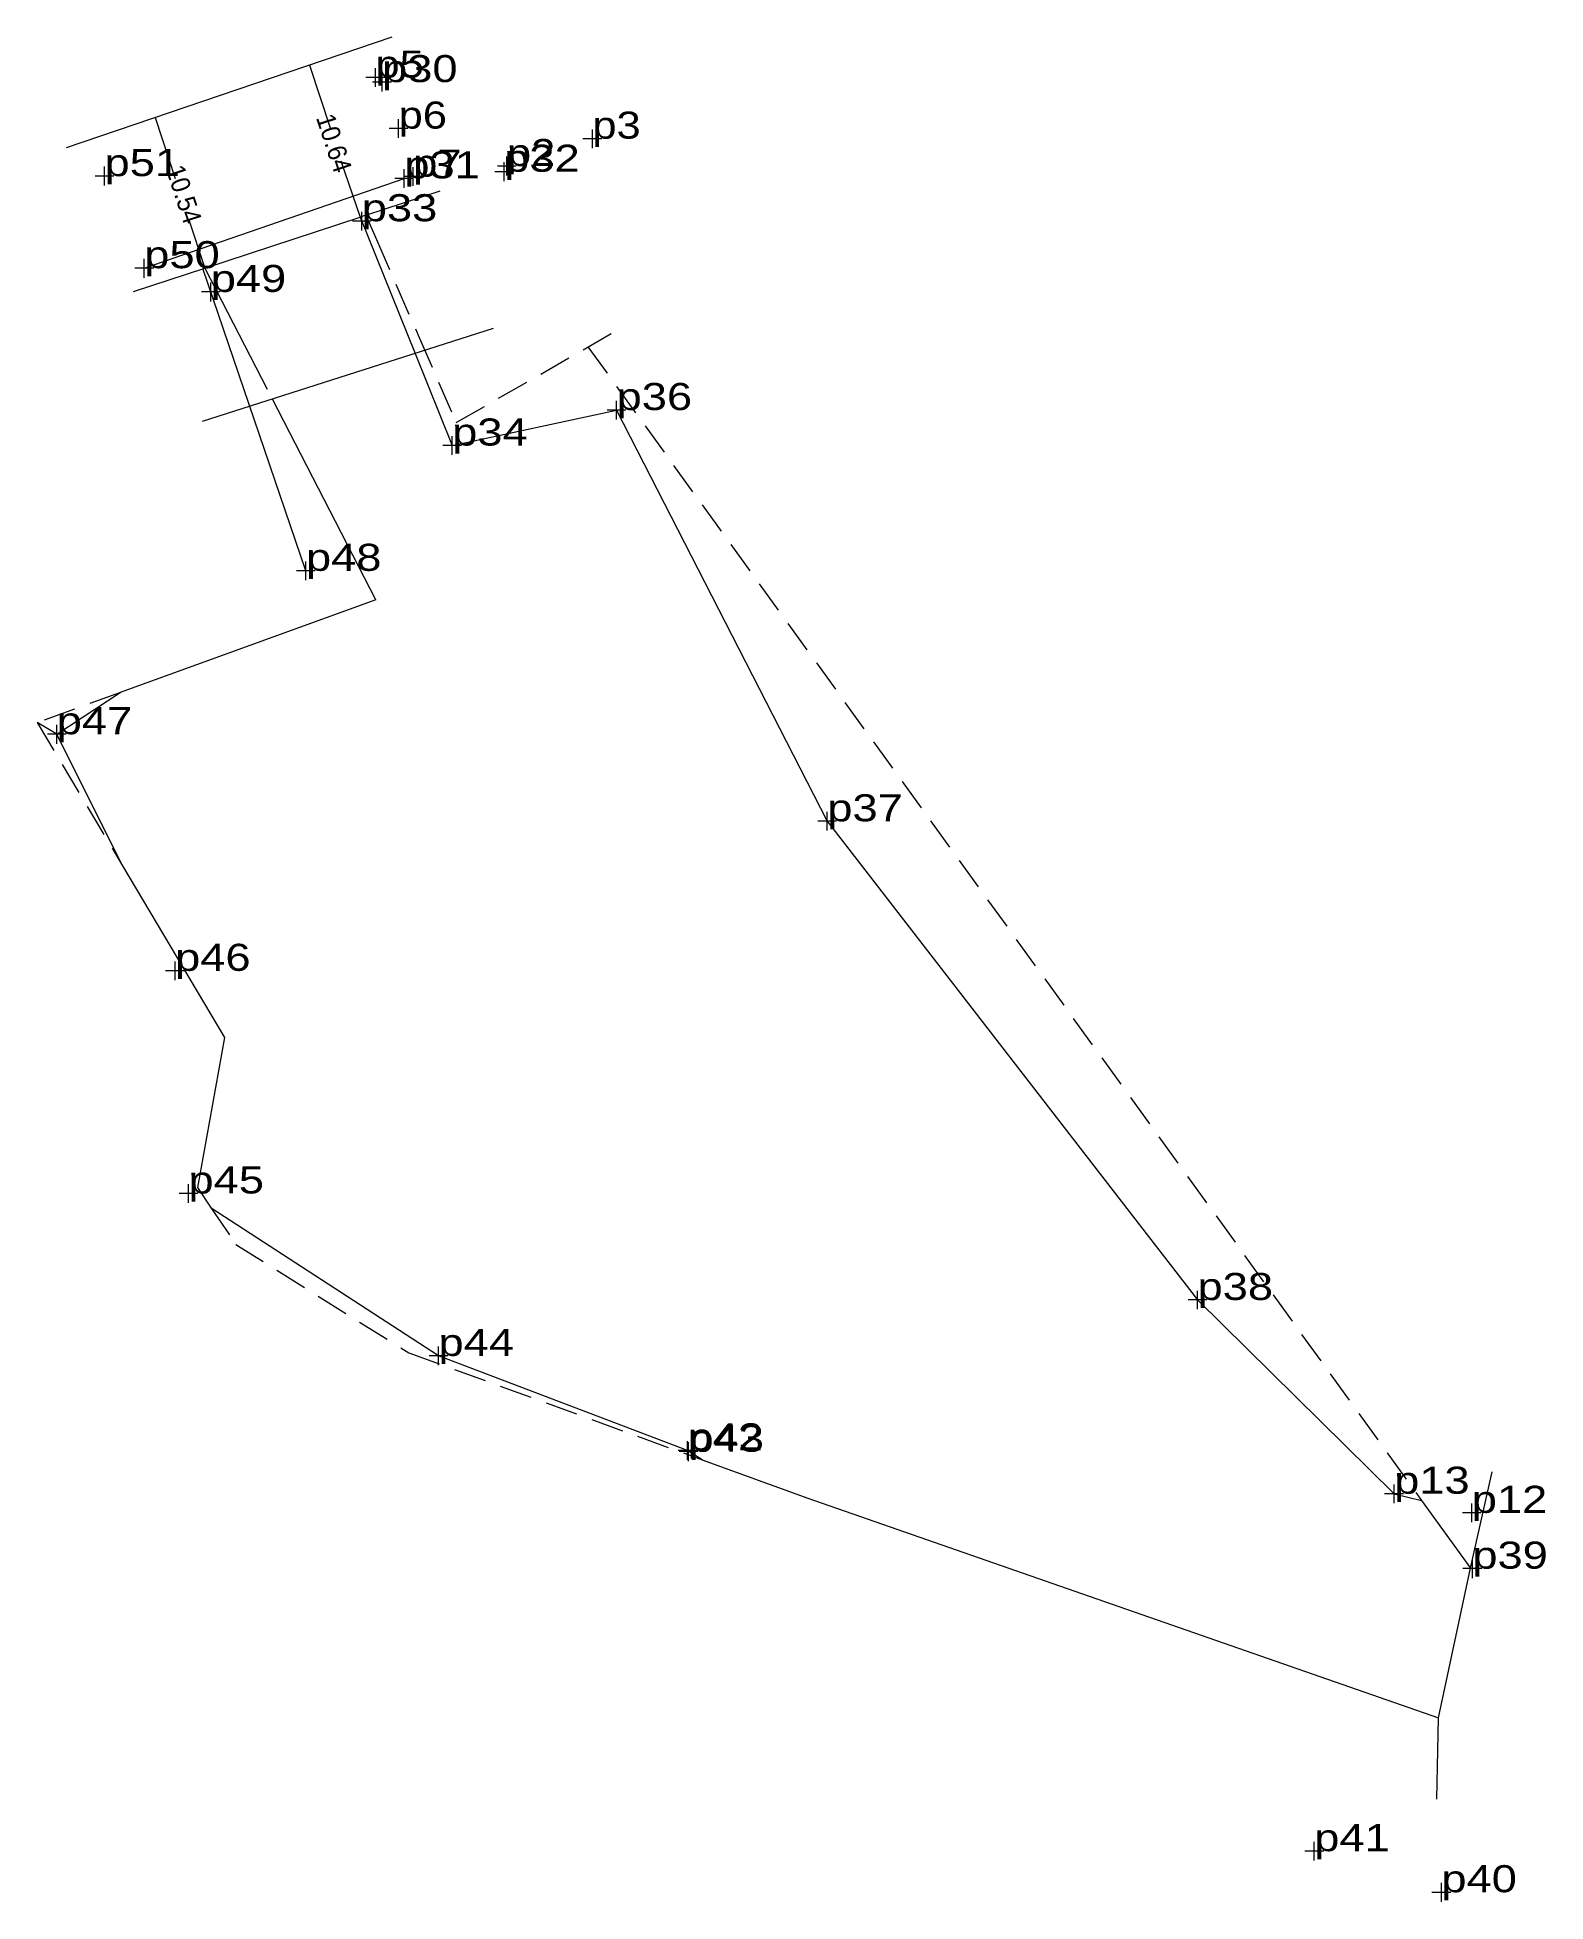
# Model space of a CAD drawing. Header units: metres. Extents: x 552611 to 552711, y 1822797 to 1822921.
import ezdxf
from ezdxf.enums import TextEntityAlignment as Align

# ---------------------------------------------------------------- set-up
doc = ezdxf.new("R2010")
doc.units = ezdxf.units.M
doc.header["$LTSCALE"] = 0.72
doc.linetypes.add('MEDIUM_DASHED', pattern=[4.5, 3, -1.5])
for name, color, linetype, lineweight in [('10', 7, 'Continuous', 13), ('15', 7, 'Continuous', 13), ('23', 7, 'Continuous', 13), ('26', 7, 'Continuous', 13), ('27', 7, 'Continuous', 13), ('29', 7, 'MEDIUM_DASHED', 13), ('7', 7, 'Continuous', 13)]:
    doc.layers.add(name, color=color, linetype=linetype, lineweight=lineweight)
doc.layers.add('12', color=7, linetype='Continuous')

msp = doc.modelspace()

# ---------------------------------------------------------------- linework, layer by layer
at = {"layer": '10', "linetype": 'MEDIUM_DASHED'}
for p, q in [((552633.01, 1822909.54), (552633.71, 1822907.92)), ((552633.71, 1822907.92), (552636.54, 1822901.42)), ((552639.01, 1822895.76), (552650.05, 1822902.09)), ((552636.54, 1822901.42), (552639.01, 1822895.76)), ((552622.72, 1822843.54), (552624.35, 1822841.13)), ((552624.35, 1822841.13), (552635.85, 1822833.92)), ((552635.85, 1822833.92), (552655.36, 1822826.81))]:
    msp.add_line(p, q, dxfattribs=at)
at = {"layer": '10'}
for p, q in [((552622.29, 1822906.03), (552626.45, 1822897.98)), ((552633.67, 1822883.98), (552616.68, 1822877.81)), ((552616.82, 1822866.29), (552623.6, 1822854.89)), ((552623.6, 1822854.89), (552621.8, 1822844.9)), ((552621.8, 1822844.9), (552622.72, 1822843.54)), ((552655.36, 1822826.81), (552662.38, 1822824.25)), ((552706.43, 1822819.61), (552707.87, 1822826.01)), ((552662.38, 1822824.25), (552704.3, 1822809.66)), ((552704.3, 1822809.66), (552706.43, 1822819.61)), ((552704.21, 1822804.24), (552704.3, 1822809.66))]:
    msp.add_line(p, q, dxfattribs=at)
at = {"layer": '10', "linetype": 'MEDIUM_DASHED'}
msp.add_lwpolyline([(552616.69, 1822877.82), (552611.16, 1822875.81), (552616.82, 1822866.29)], dxfattribs=at)
at = {"layer": '15'}
for p, q in [((552629.02, 1822885.9), (552622.16, 1822905.99)), ((552612.45, 1822875.04), (552611.16, 1822875.81))]:
    msp.add_line(p, q, dxfattribs=at)
for points in [[(552632.62, 1822909.42), (552636.27, 1822900.35), (552638.74, 1822894.23)], [(552638.74, 1822894.23), (552649.67, 1822896.59), (552663.68, 1822869.25), (552688.29, 1822837.43), (552701.36, 1822824.55), (552703.19, 1822824.1)], [(552616.82, 1822866.29), (552612.45, 1822875.04), (552616.68, 1822877.81)], [(552655.36, 1822826.81), (552654.39, 1822827.43), (552637.83, 1822833.71), (552622.72, 1822843.54)]]:
    msp.add_lwpolyline(points, dxfattribs=at)
at = {"layer": '23'}
for p, q in [((552634.73, 1822921.37), (552613.08, 1822914.03)), ((552633.01, 1822909.54), (552637.94, 1822911.16)), ((552622.29, 1822906.03), (552632.62, 1822909.42)), ((552617.55, 1822904.48), (552622.29, 1822906.03))]:
    msp.add_line(p, q, dxfattribs=at)
at = {"layer": '23', "linetype": 'MEDIUM_DASHED'}
msp.add_line((552633.01, 1822909.54), (552632.62, 1822909.42), dxfattribs=at)
at = {"layer": '26'}
for p, q in [((552629.26, 1822919.52), (552630.65, 1822915.29)), ((552619, 1822916.04), (552620.33, 1822911.99)), ((552631.35, 1822913.16), (552632.62, 1822909.42)), ((552621.21, 1822909.31), (552622.29, 1822906.03)), ((552641.46, 1822902.02), (552622.13, 1822895.82))]:
    msp.add_line(p, q, dxfattribs=at)
at = {"layer": '27'}
for p, q in [((552618.27, 1822906.02), (552635.56, 1822911.99)), ((552633.67, 1822883.98), (552626.79, 1822897.32))]:
    msp.add_line(p, q, dxfattribs=at)
at = {"layer": '29'}
msp.add_line((552647.77, 1822900.79), (552703.19, 1822824.1), dxfattribs=at)
at = {"layer": '29', "linetype": 'Continuous'}
msp.add_line((552703.19, 1822824.1), (552706.43, 1822819.61), dxfattribs=at)
at = {"layer": '7'}
for p, q in [((552634.26, 1822918.69), (552633.01, 1822918.69)), ((552634.7, 1822918.39), (552633.45, 1822918.39)), ((552633.64, 1822918.07), (552633.64, 1822919.32)), ((552634.08, 1822917.77), (552634.08, 1822919.02)), ((552635.18, 1822914.68), (552635.18, 1822915.93)), ((552635.8, 1822915.3), (552634.55, 1822915.3)), ((552648.68, 1822914.63), (552647.43, 1822914.63)), ((552648.06, 1822914.01), (552648.06, 1822915.25)), ((552642.38, 1822912.19), (552642.38, 1822913.44)), ((552616.25, 1822912.14), (552615.01, 1822912.14)), ((552615.63, 1822911.52), (552615.63, 1822912.77)), ((552636.77, 1822912.11), (552635.52, 1822912.11)), ((552635.56, 1822911.36), (552635.56, 1822912.61)), ((552636.15, 1822911.49), (552636.15, 1822912.73)), ((552642.83, 1822912.43), (552641.58, 1822912.43)), ((552643, 1822912.81), (552641.75, 1822912.81)), ((552642.2, 1822911.81), (552642.2, 1822913.06)), ((552636.18, 1822911.99), (552634.93, 1822911.99)), ((552632.73, 1822908.52), (552632.73, 1822909.77)), ((552633.36, 1822909.14), (552632.11, 1822909.14)), ((552618.9, 1822906.02), (552617.65, 1822906.02)), ((552618.27, 1822905.39), (552618.27, 1822906.64)), ((552622.69, 1822903.81), (552622.69, 1822905.06)), ((552623.32, 1822904.44), (552622.07, 1822904.44)), ((552649.67, 1822895.97), (552649.67, 1822897.21)), ((552650.29, 1822896.59), (552649.05, 1822896.59)), ((552638.74, 1822893.61), (552638.74, 1822894.86)), ((552639.37, 1822894.23), (552638.12, 1822894.23)), ((552629.02, 1822885.28), (552629.02, 1822886.53)), ((552629.64, 1822885.9), (552628.4, 1822885.9)), ((552613.08, 1822875.04), (552611.83, 1822875.04)), ((552612.45, 1822874.41), (552612.45, 1822875.66)), ((552663.68, 1822868.63), (552663.68, 1822869.88)), ((552664.3, 1822869.25), (552663.05, 1822869.25)), ((552620.94, 1822859.31), (552619.69, 1822859.31)), ((552620.32, 1822858.69), (552620.32, 1822859.93)), ((552621.21, 1822843.89), (552621.21, 1822845.14)), ((552621.84, 1822844.51), (552620.59, 1822844.51)), ((552688.29, 1822836.81), (552688.29, 1822838.05)), ((552688.91, 1822837.43), (552687.66, 1822837.43)), ((552637.83, 1822833.09), (552637.83, 1822834.33)), ((552638.46, 1822833.71), (552637.21, 1822833.71)), ((552654.39, 1822826.81), (552654.39, 1822828.05)), ((552654.45, 1822826.72), (552654.45, 1822827.97)), ((552655.02, 1822827.43), (552653.77, 1822827.43)), ((552655.07, 1822827.35), (552653.83, 1822827.35)), ((552701.98, 1822824.55), (552700.73, 1822824.55)), ((552701.36, 1822823.92), (552701.36, 1822825.17)), ((552707.14, 1822823.28), (552705.9, 1822823.28)), ((552706.52, 1822822.66), (552706.52, 1822823.91)), ((552707.18, 1822819.57), (552705.93, 1822819.57)), ((552706.56, 1822818.94), (552706.56, 1822820.19)), ((552696.68, 1822800.79), (552695.43, 1822800.79)), ((552696.05, 1822800.17), (552696.05, 1822801.42)), ((552705.12, 1822798.05), (552703.87, 1822798.05)), ((552704.5, 1822797.43), (552704.5, 1822798.68))]:
    msp.add_line(p, q, dxfattribs=at)

# ---------------------------------------------------------------- texts
at = {"layer": '12'}
for s, width, p in [('p5', 1.2, (552633.64, 1822918.69)), ('p30', 1.25, (552634.08, 1822918.39)), ('p6', 1.2, (552635.18, 1822915.3)), ('p3', 1.2, (552648.06, 1822914.63)), ('p2', 1.2, (552642.38, 1822912.81)), ('p51', 1.25, (552615.63, 1822912.14)), ('p31', 1.25, (552635.56, 1822911.99)), ('p7', 1.2, (552636.15, 1822912.11)), ('p32', 1.25, (552642.2, 1822912.43)), ('p33', 1.25, (552632.73, 1822909.14)), ('p50', 1.25, (552618.27, 1822906.02)), ('p49', 1.25, (552622.69, 1822904.44)), ('p36', 1.25, (552649.67, 1822896.59)), ('p34', 1.25, (552638.74, 1822894.23)), ('p48', 1.25, (552629.02, 1822885.9)), ('p47', 1.25, (552612.45, 1822875.04)), ('p37', 1.25, (552663.68, 1822869.25)), ('p46', 1.25, (552620.32, 1822859.31)), ('p45', 1.25, (552621.21, 1822844.51)), ('p38', 1.25, (552688.29, 1822837.43)), ('p44', 1.25, (552637.83, 1822833.71)), ('p42', 1.25, (552654.39, 1822827.43)), ('p43', 1.25, (552654.45, 1822827.34)), ('p13', 1.25, (552701.36, 1822824.55)), ('p12', 1.25, (552706.52, 1822823.28)), ('p39', 1.25, (552706.56, 1822819.57)), ('p41', 1.25, (552696.05, 1822800.79)), ('p40', 1.25, (552704.5, 1822798.06))]:
    msp.add_text(s, height=1.8, dxfattribs=dict(at, width=width)).set_placement(p)
at = {"layer": '26', "width": 0.95}
for s, p in [('10.64', (552630.3, 1822914.14)), ('10.54', (552620.31, 1822910.74))]:
    msp.add_text(s, height=1.25, rotation=288.194, dxfattribs=at).set_placement(p, align=Align.CENTER)

doc.saveas('drawing.dxf')
